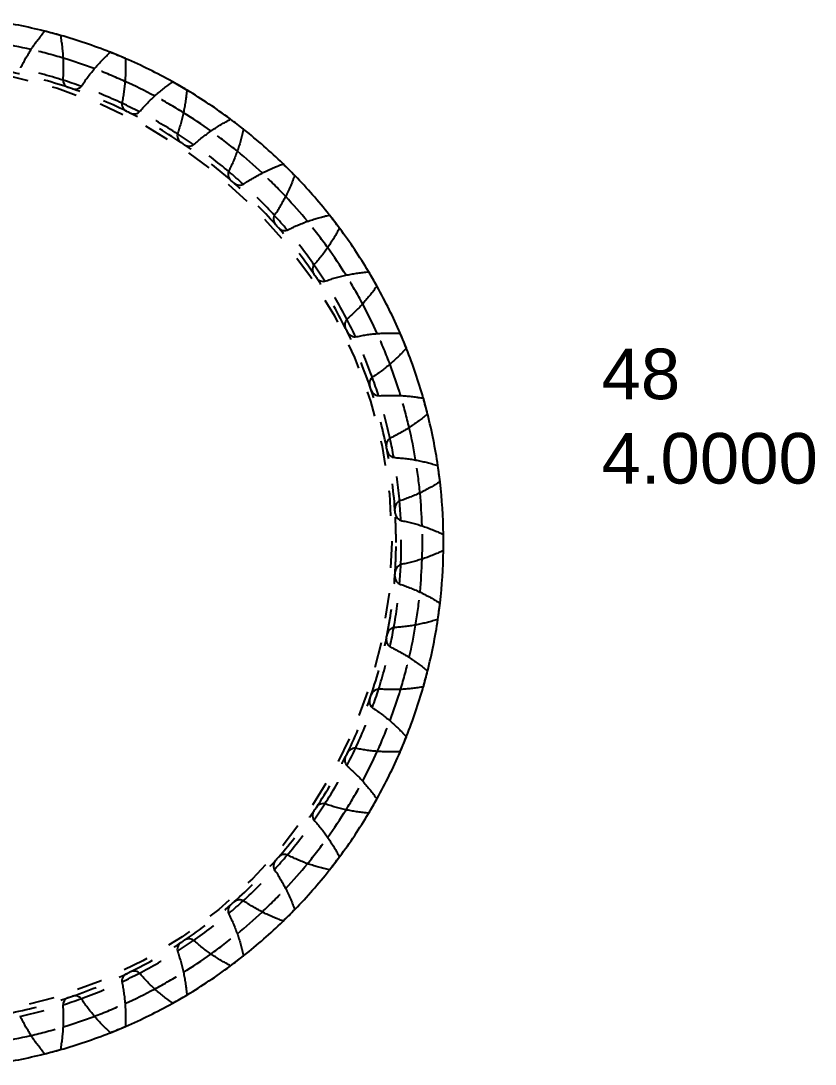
# Model space of a CAD drawing. Header units: inches. Extents: x 0.9 to 97.5, y -1.2 to 16.7.
# Drawn here: x 49.659 to 52.796, y 11.216 to 15.338 of the extents above; entities that cross this region are included whole.
import ezdxf

# ---------------------------------------------------------------- set-up
doc = ezdxf.new("R2010")
doc.units = ezdxf.units.IN
doc.header["$MEASUREMENT"] = 0
doc.linetypes.add('HIDDEN', pattern=[0.2, 0.1, -0.1])
doc.layers.add('DEFAULT_2', color=8, linetype='HIDDEN')
doc.styles.get("Standard").update_dxf_attribs({"font": 'arial.ttf'})

msp = doc.modelspace()

# ---------------------------------------------------------------- linework, layer by layer
at = {"color": 7, "linetype": 'Continuous'}
for p, q in [((49.8153, 15.2812), (49.753, 15.2979)), ((50.0719, 15.1896), (50.0124, 15.2143)), ((50.3144, 15.0653), (50.2587, 15.0975)), ((50.7407, 14.7276), (50.6952, 14.7732)), ((50.9172, 14.52), (50.878, 14.5711)), ((51.0651, 14.2911), (51.0329, 14.3469)), ((51.1819, 14.0448), (51.1572, 14.1043)), ((51.2654, 13.7855), (51.2488, 13.8477)), ((51.3145, 13.5174), (51.3061, 13.5813)), ((51.3281, 13.2452), (51.3281, 13.3096)), ((51.3061, 12.9736), (51.3145, 13.0375)), ((51.2488, 12.7072), (51.2654, 12.7694)), ((51.1572, 12.4505), (51.1819, 12.51)), ((51.0329, 12.208), (51.0651, 12.2638)), ((50.878, 11.9838), (50.9172, 12.0349)), ((50.6952, 11.7817), (50.7407, 11.8272)), ((50.4876, 11.6052), (50.5387, 11.6444)), ((50.2587, 11.4573), (50.3144, 11.4895)), ((50.0124, 11.3406), (50.0719, 11.3652)), ((49.753, 11.257), (49.8153, 11.2737))]:
    msp.add_line(p, q, dxfattribs=at)
at = {"color": 40, "linetype": 'Continuous'}
for radius, start, end in [(2.0833, 75.9443, 81.6143), (2.0833, 68.4518, 74.1007), (2, 76.9129, 80.6088), (2, 69.4137, 73.1232), (2.0833, 60.955, 66.5837), (1.9167, 70.1678, 72.3554), (2, 61.9117, 65.6327), (2.0833, 53.4542, 59.0695), (1.9167, 62.6623, 64.872), (2, 54.4072, 58.1199), (1.9167, 55.1538, 57.3864), (2.0833, 45.9497, 51.5582), (2, 46.9002, 50.6089), (1.9167, 47.6427, 49.8708), (2.0833, 38.4418, 44.0503), (2, 39.3911, 43.0998), (1.9167, 40.1292, 42.3573), (2.0833, 30.9305, 36.5457), (2, 31.8801, 35.5928), (1.9167, 32.6136, 34.8462), (2.0833, 23.4163, 29.045), (2, 24.3673, 28.0883), (1.9167, 25.128, 27.3377), (2.0833, 15.8993, 21.5482), (2, 16.8768, 20.5863), (1.9167, 17.6446, 19.8322), (2.0833, 8.3857, 14.0557), (2, 9.3912, 13.0871), (1.9167, 10.1569, 12.3297), (2.0833, 0.9154, 6.5677), (1.9167, 2.6651, 4.8305), (2, 1.9019, 5.591), (2.0833, 353.4323, 359.0846), (2, 354.409, 358.0981), (1.9167, 355.1695, 357.3349), (2, 346.9129, 350.6088), (2.0833, 345.9443, 351.6143), (1.9167, 347.6703, 349.8431), (1.9167, 340.1678, 342.3554), (2, 339.4137, 343.1232), (2.0833, 338.4518, 344.1007), (1.9167, 332.6623, 334.872), (2, 331.9117, 335.6327), (2.0833, 330.955, 336.5837), (1.9167, 325.1538, 327.3864), (2, 324.4072, 328.1199), (2.0833, 323.4542, 329.0695), (1.9167, 317.6427, 319.8708), (2, 316.9002, 320.6089), (2.0833, 315.9497, 321.5582), (1.9167, 310.1292, 312.3573), (2, 309.3911, 313.0998), (2.0833, 308.4418, 314.0503), (1.9167, 302.6136, 304.8462), (2, 301.8801, 305.5928), (2.0833, 300.9305, 306.5457), (1.9167, 295.128, 297.3377), (2, 294.3673, 298.0883), (1.9167, 287.6446, 289.8322), (2.0833, 293.4163, 299.045), (2, 286.8768, 290.5863), (2.0833, 285.8993, 291.5482), (2, 279.3912, 283.0871), (2.0833, 278.3857, 284.0557)]:
    msp.add_arc((49.245, 13.2774), radius, start, end, dxfattribs=at)
at = {"color": 7, "linetype": 'Continuous'}
for centre, radius, start, end in [((49.245, 13.2774), 2.0833, 74.1143, 75.8857), ((49.245, 13.2774), 2.0833, 66.6143, 68.3857), ((49.8569, 15.1063), 0.0325, 174.951, 251.5016), ((49.245, 13.2774), 2.0833, 59.1143, 60.8857), ((49.245, 13.2774), 1.896, 70.9984, 71.5016), ((49.8729, 15.1008), 0.0325, 250.9984, 327.549), ((50.0904, 15.0108), 0.0325, 167.451, 244.0016), ((49.245, 13.2774), 1.896, 63.4984, 64.0016), ((50.1055, 15.0033), 0.0325, 243.4984, 320.049), ((49.245, 13.2774), 2.0833, 51.6143, 53.3857), ((50.3094, 14.8856), 0.0325, 159.951, 236.5016), ((49.245, 13.2774), 1.896, 55.9984, 56.5016), ((50.3235, 14.8762), 0.0325, 235.9984, 312.549), ((49.245, 13.2774), 2.0833, 44.1143, 45.8857), ((50.5102, 14.7329), 0.0325, 152.451, 229.0016), ((49.245, 13.2774), 1.896, 48.4984, 49.0016), ((50.5229, 14.7218), 0.0325, 228.4984, 305.049), ((50.6893, 14.5553), 0.0325, 144.951, 221.5016), ((49.245, 13.2774), 2.0833, 36.6143, 38.3857), ((49.245, 13.2774), 1.896, 40.9984, 41.5016), ((50.7005, 14.5426), 0.0325, 220.9984, 297.549), ((50.8438, 14.3559), 0.0325, 137.451, 214.0016), ((49.245, 13.2774), 2.0833, 29.1143, 30.8857), ((49.245, 13.2774), 1.896, 33.4984, 34.0016), ((50.8532, 14.3418), 0.0325, 213.4984, 290.049), ((50.9709, 14.138), 0.0325, 129.951, 206.5016), ((49.245, 13.2774), 1.896, 25.9984, 26.5016), ((50.9784, 14.1228), 0.0325, 205.9984, 282.549), ((49.245, 13.2774), 2.0833, 21.6143, 23.3857), ((51.0684, 13.9053), 0.0325, 122.451, 199.0016), ((49.245, 13.2774), 1.896, 18.4984, 19.0016), ((51.0739, 13.8893), 0.0325, 198.4984, 275.049), ((49.245, 13.2774), 2.0833, 14.1143, 15.8857), ((51.1348, 13.662), 0.0325, 114.951, 191.5016), ((49.245, 13.2774), 1.896, 10.9984, 11.5016), ((51.1381, 13.6454), 0.0325, 190.9984, 267.549), ((49.245, 13.2774), 2.0833, 6.6143, 8.3857), ((51.1688, 13.412), 0.0325, 107.451, 184.0016), ((49.245, 13.2774), 1.896, 3.4984, 4.0016), ((51.1699, 13.3951), 0.0325, 183.4984, 260.049), ((49.245, 13.2774), 2.0833, 359.1143, 0.8857), ((51.1699, 13.1598), 0.0325, 99.951, 176.5016), ((49.245, 13.2774), 1.896, 355.9984, 356.5016), ((51.1688, 13.1429), 0.0325, 175.9984, 252.549), ((49.245, 13.2774), 2.0833, 351.6143, 353.3857), ((49.245, 13.2774), 1.896, 348.4984, 349.0016), ((51.1381, 12.9095), 0.0325, 92.451, 169.0016), ((51.1348, 12.8929), 0.0325, 168.4984, 245.049), ((49.245, 13.2774), 2.0833, 344.1143, 345.8857), ((51.0739, 12.6656), 0.0325, 84.951, 161.5016), ((51.0684, 12.6495), 0.0325, 160.9984, 237.549), ((49.245, 13.2774), 1.896, 340.9984, 341.5016), ((49.245, 13.2774), 2.0833, 336.6143, 338.3857), ((50.9784, 12.4321), 0.0325, 77.451, 154.0016), ((50.9709, 12.4169), 0.0325, 153.4984, 230.049), ((49.245, 13.2774), 1.896, 333.4984, 334.0016), ((50.8532, 12.2131), 0.0325, 69.951, 146.5016), ((49.245, 13.2774), 2.0833, 329.1143, 330.8857), ((50.8438, 12.199), 0.0325, 145.9984, 222.549), ((49.245, 13.2774), 1.896, 325.9984, 326.5016), ((50.7005, 12.0123), 0.0325, 62.451, 139.0016), ((50.6893, 11.9995), 0.0325, 138.4984, 215.049), ((49.245, 13.2774), 1.896, 318.4984, 319.0016), ((49.245, 13.2774), 2.0833, 321.6143, 323.3857), ((50.5102, 11.8219), 0.0325, 130.9984, 207.549), ((49.245, 13.2774), 1.896, 310.9984, 311.5016), ((50.5229, 11.8331), 0.0325, 54.951, 131.5016), ((49.245, 13.2774), 2.0833, 314.1143, 315.8857), ((50.3235, 11.6787), 0.0325, 47.451, 124.0016), ((50.3094, 11.6693), 0.0325, 123.4984, 200.049), ((49.245, 13.2774), 1.896, 303.4984, 304.0016), ((49.245, 13.2774), 2.0833, 306.6143, 308.3857), ((50.1055, 11.5516), 0.0325, 39.951, 116.5016), ((50.0904, 11.5441), 0.0325, 115.9984, 192.549), ((49.245, 13.2774), 1.896, 295.9984, 296.5016), ((49.8569, 11.4486), 0.0325, 108.4984, 185.049), ((49.245, 13.2774), 1.896, 288.4984, 289.0016), ((49.8729, 11.454), 0.0325, 32.451, 109.0016), ((49.245, 13.2774), 2.0833, 299.1143, 300.8857), ((49.245, 13.2774), 2.0833, 291.6143, 293.3857), ((49.245, 13.2774), 2.0833, 284.1143, 285.8857)]:
    msp.add_arc(centre, radius, start, end, dxfattribs=at)
for points, start_tangent, end_tangent in [([(49.7386, 15.28), (49.7395, 15.2812), (49.753, 15.2979)], (0.00711, 0.009027), (0.007329, 0.008849)), ([(49.659, 15.1535), (49.6593, 15.1542), (49.6689, 15.1734), (49.6792, 15.1923), (49.6901, 15.2108), (49.7016, 15.229), (49.7137, 15.2467), (49.7264, 15.2641), (49.7386, 15.28)], (0.031608, 0.067934), (0.046338, 0.058831)), ([(49.8153, 15.2812), (49.8186, 15.26), (49.8188, 15.2585)], (0.001923, -0.011328), (0.001644, -0.011372)), ([(49.8188, 15.2585), (49.8215, 15.2387), (49.8237, 15.2173), (49.8253, 15.1958), (49.8262, 15.1743), (49.8264, 15.1528), (49.8259, 15.1314), (49.8246, 15.1099), (49.8245, 15.1092)], (0.010714, -0.074118), (-0.006594, -0.074637)), ([(49.9958, 15.1984), (49.9968, 15.1995), (50.0124, 15.2143)], (0.008227, 0.008021), (0.008422, 0.007816)), ([(49.9003, 15.0834), (49.9007, 15.084), (49.9128, 15.1019), (49.9254, 15.1192), (49.9387, 15.1362), (49.9524, 15.1527), (49.9668, 15.1687), (49.9816, 15.1843), (49.9958, 15.1984)], (0.040204, 0.063227), (0.05362, 0.052279)), ([(50.0719, 15.1896), (50.0725, 15.1681), (50.0725, 15.1667)], (0.000428, -0.011482), (0.000146, -0.011489)), ([(50.0725, 15.1667), (50.0725, 15.1466), (50.072, 15.1251), (50.0708, 15.1037), (50.0689, 15.0823), (50.0662, 15.0609), (50.0629, 15.0397), (50.0588, 15.0186), (50.0586, 15.0178)], (0.000948, -0.074882), (-0.01628, -0.073137)), ([(50.2401, 15.084), (50.2413, 15.0849), (50.2587, 15.0975)], (0.009204, 0.006879), (0.00937, 0.00665)), ([(50.1305, 14.9824), (50.1309, 14.983), (50.1452, 14.9991), (50.16, 15.0147), (50.1753, 15.0297), (50.1912, 15.0443), (50.2075, 15.0583), (50.2242, 15.0718), (50.2401, 15.084)], (0.048113, 0.057439), (0.059986, 0.044833)), ([(50.3144, 15.0653), (50.3122, 15.0439), (50.312, 15.0425)], (-0.001074, -0.01144), (-0.001355, -0.01141)), ([(50.312, 15.0425), (50.3094, 15.0226), (50.3061, 15.0014), (50.3021, 14.9803), (50.2974, 14.9593), (50.292, 14.9385), (50.2859, 14.9178), (50.2791, 14.8975), (50.2788, 14.8968)], (-0.008834, -0.074366), (-0.025687, -0.070387)), ([(50.3454, 14.8523), (50.346, 14.8528), (50.3622, 14.8669), (50.3789, 14.8804), (50.3961, 14.8933), (50.4137, 14.9057), (50.4317, 14.9175), (50.45, 14.9287), (50.4674, 14.9387)], (0.055199, 0.050667), (0.065324, 0.03662)), ([(50.4674, 14.9387), (50.4687, 14.9394), (50.4876, 14.9497)], (0.010023, 0.005619), (0.010158, 0.00537)), ([(50.5333, 14.8881), (50.5281, 14.8688), (50.522, 14.8481), (50.5153, 14.8277), (50.5079, 14.8075), (50.4999, 14.7876), (50.4911, 14.7679), (50.4817, 14.7486), (50.4814, 14.748)], (-0.018465, -0.072576), (-0.034654, -0.066432)), ([(50.5387, 14.9104), (50.5336, 14.8895), (50.5333, 14.8881)], (-0.002558, -0.011201), (-0.002833, -0.011136)), ([(50.5416, 14.6951), (50.5422, 14.6956), (50.5601, 14.7074), (50.5785, 14.7187), (50.5972, 14.7293), (50.6162, 14.7392), (50.6356, 14.7485), (50.6552, 14.7573), (50.6738, 14.7649)], (0.06134, 0.043029), (0.069545, 0.02778)), ([(50.6738, 14.7649), (50.6751, 14.7655), (50.6952, 14.7732)], (0.01067, 0.004262), (0.010772, 0.003999)), ([(50.7407, 14.7276), (50.733, 14.7076), (50.7325, 14.7062)], (-0.003999, -0.010772), (-0.004262, -0.01067)), ([(50.7325, 14.7062), (50.7248, 14.6877), (50.7161, 14.668), (50.7068, 14.6486), (50.6968, 14.6296), (50.6862, 14.6109), (50.675, 14.5925), (50.6632, 14.5746), (50.6627, 14.574)], (-0.02778, -0.069545), (-0.043029, -0.06134)), ([(50.7155, 14.5138), (50.7162, 14.5141), (50.7355, 14.5235), (50.7552, 14.5323), (50.7751, 14.5403), (50.7953, 14.5477), (50.8157, 14.5544), (50.8363, 14.5605), (50.8557, 14.5657)], (0.066432, 0.034654), (0.072576, 0.018465)), ([(50.8557, 14.5657), (50.8571, 14.5661), (50.878, 14.5711)], (0.011136, 0.002833), (0.011201, 0.002558)), ([(50.9172, 14.52), (50.907, 14.5011), (50.9062, 14.4998)], (-0.00537, -0.010158), (-0.005619, -0.010023)), ([(50.9062, 14.4998), (50.8963, 14.4824), (50.885, 14.4641), (50.8733, 14.4461), (50.8609, 14.4285), (50.848, 14.4114), (50.8344, 14.3946), (50.8203, 14.3784), (50.8198, 14.3779)], (-0.03662, -0.065324), (-0.050667, -0.055199)), ([(51.0101, 14.3444), (51.0115, 14.3446), (51.0329, 14.3469)], (0.01141, 0.001355), (0.01144, 0.001074)), ([(50.8643, 14.3113), (50.865, 14.3115), (50.8854, 14.3183), (50.906, 14.3244), (50.9269, 14.3298), (50.9478, 14.3345), (50.969, 14.3385), (50.9902, 14.3418), (51.0101, 14.3444)], (0.070387, 0.025687), (0.074366, 0.008834)), ([(51.0516, 14.2725), (51.0394, 14.2566), (51.0259, 14.2399), (51.0119, 14.2236), (50.9973, 14.2078), (50.9822, 14.1924), (50.9667, 14.1776), (50.9506, 14.1634), (50.95, 14.1629)], (-0.044833, -0.059986), (-0.057439, -0.048113)), ([(51.0651, 14.2911), (51.0525, 14.2737), (51.0516, 14.2725)], (-0.00665, -0.00937), (-0.006879, -0.009204)), ([(50.9854, 14.0911), (50.9861, 14.0912), (51.0073, 14.0953), (51.0285, 14.0987), (51.0498, 14.1013), (51.0712, 14.1032), (51.0927, 14.1044), (51.1142, 14.1049), (51.1342, 14.1049)], (0.073137, 0.01628), (0.074882, -0.000948)), ([(51.1342, 14.1049), (51.1357, 14.1049), (51.1572, 14.1043)], (0.011489, -0.000146), (0.011482, -0.000428)), ([(51.166, 14.0282), (51.1519, 14.014), (51.1363, 13.9992), (51.1203, 13.9849), (51.1038, 13.9711), (51.0868, 13.9579), (51.0694, 13.9452), (51.0516, 13.9332), (51.051, 13.9328)], (-0.052279, -0.05362), (-0.063227, -0.040204)), ([(51.1819, 14.0448), (51.167, 14.0292), (51.166, 14.0282)], (-0.007816, -0.008422), (-0.008021, -0.008227)), ([(51.0767, 13.8569), (51.0775, 13.857), (51.0989, 13.8583), (51.1204, 13.8588), (51.1419, 13.8587), (51.1634, 13.8578), (51.1848, 13.8562), (51.2062, 13.8539), (51.2261, 13.8513)], (0.074637, 0.006594), (0.074118, -0.010714)), ([(51.2261, 13.8513), (51.2275, 13.851), (51.2488, 13.8477)], (0.011372, -0.001644), (0.011328, -0.001923)), ([(51.2476, 13.771), (51.2317, 13.7588), (51.2143, 13.7462), (51.1966, 13.734), (51.1784, 13.7225), (51.1599, 13.7116), (51.141, 13.7014), (51.1217, 13.6917), (51.1211, 13.6914)], (-0.058831, -0.046338), (-0.067934, -0.031608)), ([(51.2654, 13.7855), (51.2487, 13.7719), (51.2476, 13.771)], (-0.008849, -0.007329), (-0.009027, -0.00711)), ([(51.1367, 13.6129), (51.1374, 13.6128), (51.1589, 13.6113), (51.1803, 13.6091), (51.2016, 13.6061), (51.2227, 13.6024), (51.2438, 13.598), (51.2647, 13.593), (51.284, 13.5878)], (0.074859, -0.003204), (0.072085, -0.020297)), ([(51.284, 13.5878), (51.2855, 13.5874), (51.3061, 13.5813)], (0.01106, -0.003114), (0.01098, -0.003385)), ([(51.2949, 13.5054), (51.2775, 13.4954), (51.2587, 13.4851), (51.2395, 13.4754), (51.22, 13.4664), (51.2002, 13.458), (51.1801, 13.4503), (51.1598, 13.4432), (51.1591, 13.443)], (-0.064376, -0.038263), (-0.071479, -0.02247)), ([(51.3145, 13.5174), (51.2961, 13.5062), (51.2949, 13.5054)], (-0.00973, -0.006112), (-0.009877, -0.005871)), ([(51.1643, 13.3631), (51.165, 13.363), (51.1861, 13.3587), (51.207, 13.3536), (51.2277, 13.3479), (51.2482, 13.3415), (51.2685, 13.3344), (51.2886, 13.3266), (51.3071, 13.319)], (0.0738, -0.012948), (0.068819, -0.029532)), ([(51.3071, 13.319), (51.3084, 13.3184), (51.3281, 13.3096)], (0.010559, -0.004531), (0.010444, -0.004789)), ([(51.3071, 13.2359), (51.2886, 13.2282), (51.2685, 13.2205), (51.2482, 13.2134), (51.2277, 13.207), (51.207, 13.2012), (51.1861, 13.1962), (51.165, 13.1919), (51.1643, 13.1918)], (-0.068819, -0.029532), (-0.0738, -0.012948)), ([(51.3281, 13.2452), (51.3084, 13.2365), (51.3071, 13.2359)], (-0.010444, -0.004789), (-0.010559, -0.004531)), ([(51.1591, 13.1118), (51.1598, 13.1116), (51.1801, 13.1046), (51.2002, 13.0969), (51.22, 13.0885), (51.2395, 13.0794), (51.2587, 13.0698), (51.2775, 13.0595), (51.2949, 13.0494)], (0.071479, -0.02247), (0.064376, -0.038263)), ([(51.2949, 13.0494), (51.2961, 13.0487), (51.3145, 13.0375)], (0.009877, -0.005871), (0.00973, -0.006112)), ([(51.284, 12.9671), (51.2647, 12.9619), (51.2438, 12.9569), (51.2227, 12.9525), (51.2016, 12.9488), (51.1803, 12.9458), (51.1589, 12.9435), (51.1374, 12.942), (51.1367, 12.942)], (-0.072085, -0.020297), (-0.074859, -0.003204)), ([(51.3061, 12.9736), (51.2855, 12.9675), (51.284, 12.9671)], (-0.01098, -0.003385), (-0.01106, -0.003114)), ([(51.1211, 12.8634), (51.1217, 12.8631), (51.141, 12.8535), (51.1599, 12.8432), (51.1784, 12.8323), (51.1966, 12.8208), (51.2143, 12.8087), (51.2317, 12.796), (51.2476, 12.7838)], (0.067934, -0.031608), (0.058831, -0.046338)), ([(51.2476, 12.7838), (51.2487, 12.7829), (51.2654, 12.7694)], (0.009027, -0.00711), (0.008849, -0.007329)), ([(51.2261, 12.7036), (51.2062, 12.701), (51.1848, 12.6987), (51.1634, 12.6971), (51.1419, 12.6962), (51.1204, 12.696), (51.0989, 12.6966), (51.0775, 12.6979), (51.0767, 12.6979)], (-0.074118, -0.010714), (-0.074637, 0.006594)), ([(51.2488, 12.7072), (51.2275, 12.7038), (51.2261, 12.7036)], (-0.011328, -0.001923), (-0.011372, -0.001644)), ([(51.051, 12.6221), (51.0516, 12.6217), (51.0694, 12.6097), (51.0868, 12.597), (51.1038, 12.5838), (51.1203, 12.57), (51.1363, 12.5557), (51.1519, 12.5408), (51.166, 12.5267)], (0.063227, -0.040204), (0.052279, -0.05362)), ([(51.166, 12.5267), (51.167, 12.5256), (51.1819, 12.51)], (0.008021, -0.008227), (0.007816, -0.008422)), ([(51.1342, 12.4499), (51.1142, 12.4499), (51.0927, 12.4505), (51.0712, 12.4517), (51.0498, 12.4536), (51.0285, 12.4562), (51.0073, 12.4596), (50.9861, 12.4636), (50.9854, 12.4638)], (-0.074882, -0.000948), (-0.073137, 0.01628)), ([(51.1572, 12.4505), (51.1357, 12.45), (51.1342, 12.4499)], (-0.011482, -0.000428), (-0.011489, -0.000146)), ([(50.95, 12.392), (50.9506, 12.3915), (50.9667, 12.3772), (50.9822, 12.3624), (50.9973, 12.3471), (51.0119, 12.3313), (51.0259, 12.315), (51.0394, 12.2983), (51.0516, 12.2824)], (0.057439, -0.048113), (0.044833, -0.059986)), ([(51.0101, 12.2104), (50.9902, 12.213), (50.969, 12.2164), (50.9478, 12.2204), (50.9269, 12.225), (50.906, 12.2304), (50.8854, 12.2365), (50.865, 12.2433), (50.8643, 12.2436)], (-0.074366, 0.008834), (-0.070387, 0.025687)), ([(51.0516, 12.2824), (51.0525, 12.2812), (51.0651, 12.2638)], (0.006879, -0.009204), (0.00665, -0.00937)), ([(51.0329, 12.208), (51.0115, 12.2103), (51.0101, 12.2104)], (-0.01144, 0.001074), (-0.01141, 0.001355)), ([(50.8198, 12.177), (50.8203, 12.1765), (50.8344, 12.1602), (50.848, 12.1435), (50.8609, 12.1263), (50.8733, 12.1087), (50.885, 12.0908), (50.8963, 12.0724), (50.9062, 12.0551)], (0.050667, -0.055199), (0.03662, -0.065324)), ([(50.8557, 11.9892), (50.8363, 11.9943), (50.8157, 12.0004), (50.7953, 12.0071), (50.7751, 12.0145), (50.7552, 12.0226), (50.7355, 12.0313), (50.7162, 12.0407), (50.7155, 12.0411)], (-0.072576, 0.018465), (-0.066432, 0.034654)), ([(50.9062, 12.0551), (50.907, 12.0538), (50.9172, 12.0349)], (0.005619, -0.010023), (0.00537, -0.010158)), ([(50.6627, 11.9809), (50.6632, 11.9803), (50.675, 11.9623), (50.6862, 11.944), (50.6968, 11.9253), (50.7068, 11.9062), (50.7161, 11.8868), (50.7248, 11.8672), (50.7325, 11.8487)], (0.043029, -0.06134), (0.02778, -0.069545)), ([(50.878, 11.9838), (50.8571, 11.9888), (50.8557, 11.9892)], (-0.011201, 0.002558), (-0.011136, 0.002833)), ([(50.6738, 11.79), (50.6552, 11.7976), (50.6356, 11.8063), (50.6162, 11.8156), (50.5972, 11.8256), (50.5785, 11.8362), (50.5601, 11.8474), (50.5422, 11.8593), (50.5416, 11.8597)], (-0.069545, 0.02778), (-0.06134, 0.043029)), ([(50.7325, 11.8487), (50.733, 11.8473), (50.7407, 11.8272)], (0.004262, -0.01067), (0.003999, -0.010772)), ([(50.4814, 11.8069), (50.4817, 11.8062), (50.4911, 11.7869), (50.4999, 11.7673), (50.5079, 11.7473), (50.5153, 11.7271), (50.522, 11.7067), (50.5281, 11.6861), (50.5333, 11.6668)], (0.034654, -0.066432), (0.018465, -0.072576)), ([(50.6952, 11.7817), (50.6751, 11.7894), (50.6738, 11.79)], (-0.010772, 0.003999), (-0.01067, 0.004262)), ([(50.4674, 11.6162), (50.45, 11.6262), (50.4317, 11.6374), (50.4137, 11.6492), (50.3961, 11.6615), (50.3789, 11.6745), (50.3622, 11.688), (50.346, 11.7021), (50.3454, 11.7026)], (-0.065324, 0.03662), (-0.055199, 0.050667)), ([(50.5333, 11.6668), (50.5336, 11.6653), (50.5387, 11.6444)], (0.002833, -0.011136), (0.002558, -0.011201)), ([(50.2788, 11.6581), (50.2791, 11.6574), (50.2859, 11.637), (50.292, 11.6164), (50.2974, 11.5956), (50.3021, 11.5746), (50.3061, 11.5535), (50.3094, 11.5322), (50.312, 11.5124)], (0.025687, -0.070387), (0.008834, -0.074366)), ([(50.4876, 11.6052), (50.4687, 11.6155), (50.4674, 11.6162)], (-0.010158, 0.00537), (-0.010023, 0.005619)), ([(50.2401, 11.4709), (50.2242, 11.483), (50.2075, 11.4965), (50.1912, 11.5106), (50.1753, 11.5251), (50.16, 11.5402), (50.1452, 11.5558), (50.1309, 11.5719), (50.1305, 11.5724)], (-0.059986, 0.044833), (-0.048113, 0.057439)), ([(50.0586, 11.537), (50.0588, 11.5363), (50.0629, 11.5152), (50.0662, 11.4939), (50.0689, 11.4726), (50.0708, 11.4512), (50.072, 11.4297), (50.0725, 11.4082), (50.0725, 11.3882)], (0.01628, -0.073137), (-0.000948, -0.074882)), ([(50.312, 11.5124), (50.3122, 11.5109), (50.3144, 11.4895)], (0.001355, -0.01141), (0.001074, -0.01144)), ([(49.9958, 11.3564), (49.9816, 11.3706), (49.9668, 11.3861), (49.9524, 11.4022), (49.9387, 11.4187), (49.9254, 11.4356), (49.9128, 11.453), (49.9007, 11.4708), (49.9003, 11.4715)], (-0.05362, 0.052279), (-0.040204, 0.063227)), ([(50.2587, 11.4573), (50.2413, 11.47), (50.2401, 11.4709)], (-0.00937, 0.00665), (-0.009204, 0.006879)), ([(49.8245, 11.4457), (49.8246, 11.445), (49.8259, 11.4235), (49.8264, 11.402), (49.8262, 11.3805), (49.8253, 11.359), (49.8237, 11.3376), (49.8215, 11.3162), (49.8188, 11.2964)], (0.006594, -0.074637), (-0.010714, -0.074118)), ([(49.7386, 11.2749), (49.7264, 11.2907), (49.7137, 11.3081), (49.7016, 11.3259), (49.6901, 11.344), (49.6792, 11.3626), (49.6689, 11.3815), (49.6593, 11.4007), (49.659, 11.4014)], (-0.046338, 0.058831), (-0.031608, 0.067934)), ([(50.0725, 11.3882), (50.0725, 11.3867), (50.0719, 11.3652)], (-0.000146, -0.011489), (-0.000428, -0.011482)), ([(50.0124, 11.3406), (49.9968, 11.3554), (49.9958, 11.3564)], (-0.008422, 0.007816), (-0.008227, 0.008021)), ([(49.8188, 11.2964), (49.8186, 11.2949), (49.8153, 11.2737)], (-0.001644, -0.011372), (-0.001923, -0.011328)), ([(49.753, 11.257), (49.7395, 11.2737), (49.7386, 11.2749)], (-0.007329, 0.008849), (-0.00711, 0.009027))]:
    msp.add_spline(points, degree=3, dxfattribs=dict(at, start_tangent=start_tangent, end_tangent=end_tangent))
at = {"layer": 'DEFAULT_2', "color": 8, "linetype": 'HIDDEN'}
msp.add_circle((49.245, 13.2774), 1.8794, dxfattribs=at)
for radius, start, end in [(2.0833, 75.8857, 75.9443), (2.0833, 74.1007, 74.1143), (2, 73.1232, 76.9129), (2.0833, 68.3857, 68.4518), (2.0833, 66.5837, 66.6143), (1.896, 71.5016, 78.4984), (1.9167, 72.3554, 77.6703), (2, 65.6327, 69.4137), (2.0833, 60.8857, 60.955), (1.896, 64.0016, 70.9984), (1.9167, 64.872, 70.1678), (2.0833, 59.0695, 59.1143), (2, 58.1199, 61.9117), (1.896, 56.5016, 63.4984), (1.9167, 57.3864, 62.6623), (2.0833, 53.3857, 53.4542), (2, 50.6089, 54.4072), (2.0833, 51.5582, 51.6143), (1.896, 49.0016, 55.9984), (1.9167, 49.8708, 55.1538), (2.0833, 45.8857, 45.9497), (2, 43.0998, 46.9002), (2.0833, 44.0503, 44.1143), (1.896, 41.5016, 48.4984), (1.9167, 42.3573, 47.6427), (2.0833, 38.3857, 38.4418), (1.896, 34.0016, 40.9984), (1.9167, 34.8462, 40.1292), (2, 35.5928, 39.3911), (2.0833, 36.5457, 36.6143), (2.0833, 30.8857, 30.9305), (1.896, 26.5016, 33.4984), (1.9167, 27.3377, 32.6136), (2, 28.0883, 31.8801), (2.0833, 29.045, 29.1143), (1.896, 19.0016, 25.9984), (2, 20.5863, 24.3673), (2.0833, 23.3857, 23.4163), (1.9167, 19.8322, 25.128), (2.0833, 21.5482, 21.6143), (1.896, 11.5016, 18.4984), (1.9167, 12.3297, 17.6446), (2, 13.0871, 16.8768), (2.0833, 15.8857, 15.8993), (2.0833, 14.0557, 14.1143), (1.896, 4.0016, 10.9984), (1.9167, 4.8305, 10.1569), (2, 5.591, 9.3912), (2.0833, 6.5677, 6.6143), (1.896, 0, 3.4984), (1.9167, 357.3349, 2.6651), (2, 358.0981, 1.9019), (1.896, 356.5016, 0), (2.0833, 0.8857, 0.9154), (2.0833, 359.0846, 359.1143), (1.896, 349.0016, 355.9984), (1.9167, 349.8431, 355.1695), (2, 350.6088, 354.409), (2.0833, 353.3857, 353.4323), (1.896, 341.5016, 348.4984), (1.9167, 342.3554, 347.6703), (2, 343.1232, 346.9129), (2.0833, 345.8857, 345.9443), (2.0833, 344.1007, 344.1143), (1.896, 334.0016, 340.9984), (1.9167, 334.872, 340.1678), (2, 335.6327, 339.4137), (2.0833, 338.3857, 338.4518), (2.0833, 336.5837, 336.6143), (1.896, 326.5016, 333.4984), (1.9167, 327.3864, 332.6623), (2, 328.1199, 331.9117), (2.0833, 330.8857, 330.955), (1.896, 319.0016, 325.9984), (2.0833, 329.0695, 329.1143), (1.9167, 319.8708, 325.1538), (2, 320.6089, 324.4072), (2.0833, 323.3857, 323.4542), (1.896, 311.5016, 318.4984), (1.9167, 312.3573, 317.6427), (2.0833, 321.5582, 321.6143), (2, 313.0998, 316.9002), (1.896, 304.0016, 310.9984), (1.9167, 304.8462, 310.1292), (2.0833, 315.8857, 315.9497), (2.0833, 314.0503, 314.1143), (2, 305.5928, 309.3911), (1.896, 296.5016, 303.4984), (1.9167, 297.3377, 302.6136), (2.0833, 308.3857, 308.4418), (2.0833, 306.5457, 306.6143), (1.896, 289.0016, 295.9984), (1.9167, 289.8322, 295.128), (2, 298.0883, 301.8801), (1.896, 281.5016, 288.4984), (2.0833, 300.8857, 300.9305), (1.9167, 282.3297, 287.6446), (2, 290.5863, 294.3673), (2.0833, 299.045, 299.1143), (2, 283.0871, 286.8768), (2.0833, 291.5482, 291.6143), (2.0833, 293.3857, 293.4163), (2.0833, 284.0557, 284.1143), (2.0833, 285.8857, 285.8993)]:
    msp.add_arc((49.245, 13.2774), radius, start, end, dxfattribs=at)

# ---------------------------------------------------------------- texts
at = {"insert": (51.9526, 14.0436), "char_height": 0.2, "attachment_point": 1}
msp.add_mtext_dynamic_manual_height_columns('48\\P4.0000', width=2.081084, gutter_width=1, heights=[0], dxfattribs=at)

doc.saveas('drawing.dxf')
